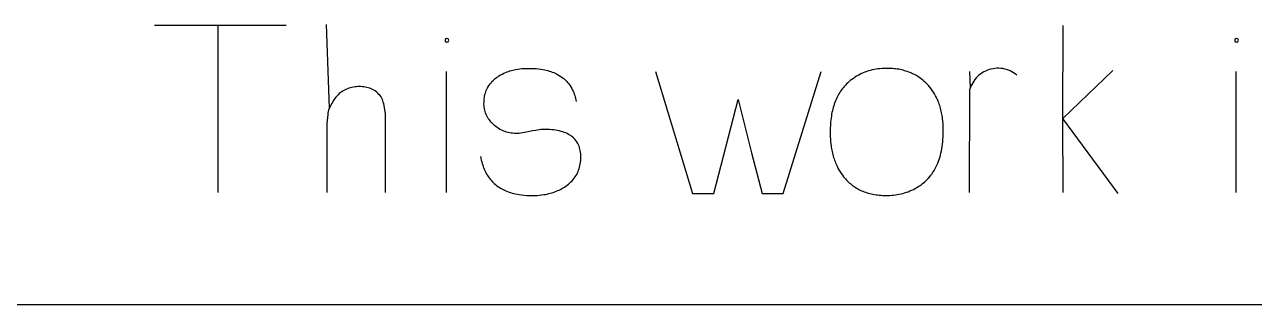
# Model space of a CAD drawing. Extents: x -180 to 180, y -173 to 173.
# Drawn here: x 0.9 to 22.9, y -173 to -168 of the extents above; entities that cross this region are included whole.
import ezdxf

# ---------------------------------------------------------------- set-up
doc = ezdxf.new("R2010")
doc.units = 0
doc.header["$MEASUREMENT"] = 0
doc.layers.get('0').update_dxf_attribs({"linetype": 'CONTINUOUS'})

msp = doc.modelspace()

# ---------------------------------------------------------------- linework, layer by layer
for p, q in [((4.36, -168.018), (3.219, -168.018)), ((5.576, -168.018), (4.36, -168.018)), ((4.36, -171), (4.36, -168.018)), ((6.352, -169.495), (6.301, -168)), ((19.473, -169.678), (19.478, -168.018)), ((8.446, -168.246), (8.422, -168.265)), ((8.422, -168.265), (8.422, -168.295)), ((8.422, -168.295), (8.446, -168.314)), ((8.475, -168.253), (8.446, -168.246)), ((8.446, -168.314), (8.475, -168.307)), ((8.488, -168.28), (8.475, -168.253)), ((8.475, -168.307), (8.488, -168.28)), ((22.573, -168.246), (22.549, -168.265)), ((22.549, -168.265), (22.549, -168.295)), ((22.549, -168.295), (22.573, -168.314)), ((22.603, -168.253), (22.573, -168.246)), ((22.573, -168.314), (22.603, -168.307)), ((22.616, -168.28), (22.603, -168.253)), ((22.603, -168.307), (22.616, -168.28)), ((8.443, -171), (8.443, -168.839)), ((9.297, -168.982), (9.318, -168.965)), ((9.318, -168.965), (9.34, -168.948)), ((9.34, -168.948), (9.363, -168.931)), ((9.363, -168.931), (9.384, -168.917)), ((9.384, -168.917), (9.412, -168.9)), ((9.412, -168.9), (9.441, -168.885)), ((9.441, -168.885), (9.471, -168.87)), ((9.471, -168.87), (9.501, -168.856)), ((9.501, -168.856), (9.533, -168.844)), ((9.533, -168.844), (9.557, -168.835)), ((9.557, -168.835), (9.581, -168.827)), ((9.581, -168.827), (9.606, -168.82)), ((9.606, -168.82), (9.632, -168.814)), ((9.632, -168.814), (9.658, -168.808)), ((9.658, -168.808), (9.684, -168.802)), ((9.684, -168.802), (9.72, -168.796)), ((9.72, -168.796), (9.757, -168.791)), ((9.757, -168.791), (9.794, -168.787)), ((9.794, -168.787), (9.833, -168.784)), ((9.833, -168.784), (9.872, -168.782)), ((9.872, -168.782), (9.912, -168.782)), ((9.912, -168.782), (9.958, -168.782)), ((9.958, -168.782), (10.004, -168.784)), ((10.004, -168.784), (10.048, -168.787)), ((10.048, -168.787), (10.091, -168.791)), ((10.091, -168.791), (10.132, -168.797)), ((10.132, -168.797), (10.172, -168.803)), ((10.172, -168.803), (10.202, -168.809)), ((10.202, -168.809), (10.23, -168.815)), ((10.23, -168.815), (10.258, -168.822)), ((10.258, -168.822), (10.285, -168.83)), ((10.285, -168.83), (10.312, -168.838)), ((10.312, -168.838), (10.338, -168.848)), ((10.338, -168.848), (10.363, -168.857)), ((10.363, -168.857), (10.387, -168.868)), ((10.387, -168.868), (10.411, -168.879)), ((10.411, -168.879), (10.433, -168.89)), ((10.433, -168.89), (10.463, -168.907)), ((10.463, -168.907), (10.491, -168.925)), ((10.491, -168.925), (10.518, -168.944)), ((10.518, -168.944), (10.543, -168.964)), ((10.543, -168.964), (10.567, -168.986)), ((12.182, -168.836), (12.844, -171.018)), ((14.471, -171.018), (15.146, -168.836)), ((15.724, -168.96), (15.697, -168.98)), ((15.752, -168.941), (15.724, -168.96)), ((15.781, -168.923), (15.752, -168.941)), ((15.81, -168.907), (15.781, -168.923)), ((15.839, -168.891), (15.81, -168.907)), ((15.869, -168.876), (15.839, -168.891)), ((15.9, -168.863), (15.869, -168.876)), ((15.931, -168.85), (15.9, -168.863)), ((15.963, -168.838), (15.931, -168.85)), ((15.995, -168.828), (15.963, -168.838)), ((16.028, -168.819), (15.995, -168.828)), ((16.062, -168.81), (16.028, -168.819)), ((16.096, -168.803), (16.062, -168.81)), ((16.13, -168.797), (16.096, -168.803)), ((16.165, -168.792), (16.13, -168.797)), ((16.201, -168.788), (16.165, -168.792)), ((16.237, -168.785), (16.201, -168.788)), ((16.273, -168.783), (16.237, -168.785)), ((16.31, -168.782), (16.273, -168.783)), ((16.338, -168.782), (16.31, -168.782)), ((16.367, -168.783), (16.338, -168.782)), ((16.396, -168.784), (16.367, -168.783)), ((16.425, -168.786), (16.396, -168.784)), ((16.453, -168.788), (16.425, -168.786)), ((16.481, -168.791), (16.453, -168.788)), ((16.509, -168.795), (16.481, -168.791)), ((16.536, -168.799), (16.509, -168.795)), ((16.562, -168.804), (16.536, -168.799)), ((16.589, -168.81), (16.562, -168.804)), ((16.615, -168.816), (16.589, -168.81)), ((16.64, -168.823), (16.615, -168.816)), ((16.665, -168.83), (16.64, -168.823)), ((16.69, -168.838), (16.665, -168.83)), ((16.714, -168.847), (16.69, -168.838)), ((16.738, -168.856), (16.714, -168.847)), ((16.762, -168.866), (16.738, -168.856)), ((16.785, -168.877), (16.762, -168.866)), ((16.819, -168.894), (16.785, -168.877)), ((16.852, -168.912), (16.819, -168.894)), ((16.884, -168.932), (16.852, -168.912)), ((16.915, -168.953), (16.884, -168.932)), ((16.946, -168.976), (16.915, -168.953)), ((17.801, -168.839), (17.815, -169.134)), ((17.922, -168.954), (17.899, -168.981)), ((17.946, -168.929), (17.922, -168.954)), ((17.972, -168.905), (17.946, -168.929)), ((17.999, -168.883), (17.972, -168.905)), ((18.028, -168.864), (17.999, -168.883)), ((18.058, -168.846), (18.028, -168.864)), ((18.089, -168.83), (18.058, -168.846)), ((18.122, -168.816), (18.089, -168.83)), ((18.155, -168.804), (18.122, -168.816)), ((18.189, -168.795), (18.155, -168.804)), ((18.223, -168.788), (18.189, -168.795)), ((18.258, -168.783), (18.223, -168.788)), ((18.292, -168.781), (18.258, -168.783)), ((18.327, -168.781), (18.292, -168.781)), ((18.362, -168.783), (18.327, -168.781)), ((18.397, -168.787), (18.362, -168.783)), ((18.432, -168.794), (18.397, -168.787)), ((18.465, -168.803), (18.432, -168.794)), ((18.498, -168.815), (18.465, -168.803)), ((18.531, -168.828), (18.498, -168.815)), ((18.562, -168.844), (18.531, -168.828)), ((18.592, -168.861), (18.562, -168.844)), ((18.621, -168.881), (18.592, -168.861)), ((18.649, -168.903), (18.621, -168.881)), ((19.473, -169.678), (20.365, -168.818)), ((22.571, -171), (22.571, -168.839)), ((6.597, -169.184), (6.573, -169.199)), ((6.621, -169.17), (6.597, -169.184)), ((6.646, -169.158), (6.621, -169.17)), ((6.672, -169.147), (6.646, -169.158)), ((6.699, -169.137), (6.672, -169.147)), ((6.726, -169.129), (6.699, -169.137)), ((6.754, -169.122), (6.726, -169.129)), ((6.782, -169.116), (6.754, -169.122)), ((6.809, -169.112), (6.782, -169.116)), ((6.836, -169.109), (6.809, -169.112)), ((6.862, -169.108), (6.836, -169.109)), ((6.888, -169.107), (6.862, -169.108)), ((6.914, -169.108), (6.888, -169.107)), ((6.94, -169.11), (6.914, -169.108)), ((6.967, -169.112), (6.94, -169.11)), ((6.993, -169.116), (6.967, -169.112)), ((7.019, -169.121), (6.993, -169.116)), ((7.045, -169.127), (7.019, -169.121)), ((7.077, -169.136), (7.045, -169.127)), ((7.101, -169.146), (7.077, -169.136)), ((7.124, -169.157), (7.101, -169.146)), ((7.148, -169.17), (7.124, -169.157)), ((7.171, -169.186), (7.148, -169.17)), ((7.193, -169.204), (7.171, -169.186)), ((9.149, -169.2), (9.158, -169.176)), ((9.158, -169.176), (9.169, -169.153)), ((9.169, -169.153), (9.18, -169.13)), ((9.18, -169.13), (9.197, -169.101)), ((9.197, -169.101), (9.211, -169.08)), ((9.211, -169.08), (9.226, -169.059)), ((9.226, -169.059), (9.242, -169.039)), ((9.242, -169.039), (9.259, -169.019)), ((9.259, -169.019), (9.278, -169.001)), ((9.278, -169.001), (9.297, -168.982)), ((10.567, -168.986), (10.59, -169.008)), ((10.59, -169.008), (10.612, -169.032)), ((10.612, -169.032), (10.632, -169.057)), ((10.632, -169.057), (10.651, -169.084)), ((10.651, -169.084), (10.669, -169.111)), ((10.669, -169.111), (10.685, -169.14)), ((10.685, -169.14), (10.701, -169.169)), ((10.701, -169.169), (10.711, -169.192)), ((15.497, -169.188), (15.482, -169.212)), ((15.513, -169.166), (15.497, -169.188)), ((15.53, -169.143), (15.513, -169.166)), ((15.547, -169.122), (15.53, -169.143)), ((15.565, -169.101), (15.547, -169.122)), ((15.584, -169.081), (15.565, -169.101)), ((15.603, -169.061), (15.584, -169.081)), ((15.623, -169.042), (15.603, -169.061)), ((15.643, -169.023), (15.623, -169.042)), ((15.67, -169.001), (15.643, -169.023)), ((15.697, -168.98), (15.67, -169.001)), ((16.975, -168.999), (16.946, -168.976)), ((16.994, -169.016), (16.975, -168.999)), ((17.013, -169.034), (16.994, -169.016)), ((17.032, -169.052), (17.013, -169.034)), ((17.049, -169.07), (17.032, -169.052)), ((17.067, -169.089), (17.049, -169.07)), ((17.092, -169.118), (17.067, -169.089)), ((17.114, -169.147), (17.092, -169.118)), ((17.136, -169.177), (17.114, -169.147)), ((17.157, -169.208), (17.136, -169.177)), ((17.805, -169.167), (17.796, -171)), ((17.815, -169.134), (17.805, -169.167)), ((17.828, -169.101), (17.815, -169.134)), ((17.843, -169.069), (17.828, -169.101)), ((17.859, -169.038), (17.843, -169.069)), ((17.878, -169.009), (17.859, -169.038)), ((17.899, -168.981), (17.878, -169.009)), ((6.404, -169.389), (6.39, -169.414)), ((6.418, -169.365), (6.404, -169.389)), ((6.433, -169.342), (6.418, -169.365)), ((6.447, -169.321), (6.433, -169.342)), ((6.467, -169.295), (6.447, -169.321)), ((6.488, -169.271), (6.467, -169.295)), ((6.506, -169.252), (6.488, -169.271)), ((6.527, -169.234), (6.506, -169.252)), ((6.549, -169.216), (6.527, -169.234)), ((6.573, -169.199), (6.549, -169.216)), ((7.216, -169.224), (7.193, -169.204)), ((7.237, -169.246), (7.216, -169.224)), ((7.257, -169.268), (7.237, -169.246)), ((7.274, -169.293), (7.257, -169.268)), ((7.287, -169.315), (7.274, -169.293)), ((7.298, -169.338), (7.287, -169.315)), ((7.308, -169.363), (7.298, -169.338)), ((7.315, -169.388), (7.308, -169.363)), ((7.322, -169.415), (7.315, -169.388)), ((9.116, -169.419), (9.117, -169.385)), ((9.117, -169.385), (9.118, -169.357)), ((9.118, -169.357), (9.12, -169.329)), ((9.12, -169.329), (9.124, -169.302)), ((9.124, -169.302), (9.128, -169.276)), ((9.128, -169.276), (9.134, -169.25)), ((9.134, -169.25), (9.141, -169.225)), ((9.141, -169.225), (9.149, -169.2)), ((10.711, -169.192), (10.721, -169.216)), ((10.721, -169.216), (10.73, -169.241)), ((10.73, -169.241), (10.739, -169.266)), ((10.739, -169.266), (10.746, -169.292)), ((10.746, -169.292), (10.753, -169.318)), ((10.753, -169.318), (10.759, -169.345)), ((10.759, -169.345), (10.765, -169.373)), ((13.226, -171.018), (13.663, -169.338)), ((13.663, -169.338), (13.902, -170.289)), ((15.393, -169.392), (15.383, -169.421)), ((15.404, -169.365), (15.393, -169.392)), ((15.415, -169.338), (15.404, -169.365)), ((15.427, -169.311), (15.415, -169.338)), ((15.44, -169.286), (15.427, -169.311)), ((15.453, -169.26), (15.44, -169.286)), ((15.467, -169.236), (15.453, -169.26)), ((15.482, -169.212), (15.467, -169.236)), ((17.176, -169.239), (17.157, -169.208)), ((17.195, -169.271), (17.176, -169.239)), ((17.212, -169.305), (17.195, -169.271)), ((17.228, -169.339), (17.212, -169.305)), ((17.243, -169.373), (17.228, -169.339)), ((17.252, -169.397), (17.243, -169.373)), ((17.261, -169.421), (17.252, -169.397)), ((6.311, -169.77), (6.326, -169.605)), ((6.326, -169.605), (6.329, -169.58)), ((6.329, -169.58), (6.335, -169.55)), ((6.335, -169.55), (6.343, -169.522)), ((6.343, -169.522), (6.352, -169.495)), ((6.363, -169.469), (6.352, -169.495)), ((6.376, -169.441), (6.363, -169.469)), ((6.39, -169.414), (6.376, -169.441)), ((7.355, -169.591), (7.322, -169.415)), ((7.355, -171), (7.355, -169.591)), ((9.118, -169.447), (9.116, -169.419)), ((9.121, -169.474), (9.118, -169.447)), ((9.125, -169.501), (9.121, -169.474)), ((9.13, -169.528), (9.125, -169.501)), ((9.137, -169.554), (9.13, -169.528)), ((9.146, -169.579), (9.137, -169.554)), ((9.156, -169.604), (9.146, -169.579)), ((9.167, -169.628), (9.156, -169.604)), ((9.179, -169.652), (9.167, -169.628)), ((15.336, -169.603), (15.331, -169.636)), ((15.342, -169.571), (15.336, -169.603)), ((15.349, -169.54), (15.342, -169.571)), ((15.357, -169.509), (15.349, -169.54)), ((15.365, -169.479), (15.357, -169.509)), ((15.374, -169.45), (15.365, -169.479)), ((15.383, -169.421), (15.374, -169.45)), ((17.269, -169.446), (17.261, -169.421)), ((17.277, -169.47), (17.269, -169.446)), ((17.284, -169.496), (17.277, -169.47)), ((17.291, -169.521), (17.284, -169.496)), ((17.298, -169.547), (17.291, -169.521)), ((17.303, -169.574), (17.298, -169.547)), ((17.309, -169.6), (17.303, -169.574)), ((17.313, -169.627), (17.309, -169.6)), ((17.318, -169.655), (17.313, -169.627)), ((6.31, -171), (6.311, -169.77)), ((9.193, -169.675), (9.179, -169.652)), ((9.209, -169.698), (9.193, -169.675)), ((9.226, -169.72), (9.209, -169.698)), ((9.244, -169.742), (9.226, -169.72)), ((9.263, -169.762), (9.244, -169.742)), ((9.284, -169.783), (9.263, -169.762)), ((9.306, -169.802), (9.284, -169.783)), ((9.328, -169.82), (9.306, -169.802)), ((9.35, -169.837), (9.328, -169.82)), ((9.373, -169.852), (9.35, -169.837)), ((15.311, -169.844), (15.31, -169.881)), ((15.313, -169.808), (15.311, -169.844)), ((15.315, -169.772), (15.313, -169.808)), ((15.318, -169.737), (15.315, -169.772)), ((15.321, -169.703), (15.318, -169.737)), ((15.326, -169.669), (15.321, -169.703)), ((15.331, -169.636), (15.326, -169.669)), ((17.322, -169.682), (17.318, -169.655)), ((17.325, -169.711), (17.322, -169.682)), ((17.328, -169.739), (17.325, -169.711)), ((17.33, -169.768), (17.328, -169.739)), ((17.332, -169.797), (17.33, -169.768)), ((17.333, -169.827), (17.332, -169.797)), ((17.334, -169.857), (17.333, -169.827)), ((19.478, -171), (19.473, -169.678)), ((20.464, -171.018), (19.473, -169.678)), ((9.396, -169.867), (9.373, -169.852)), ((9.42, -169.88), (9.396, -169.867)), ((9.445, -169.892), (9.42, -169.88)), ((9.469, -169.902), (9.445, -169.892)), ((9.495, -169.912), (9.469, -169.902)), ((9.521, -169.92), (9.495, -169.912)), ((9.547, -169.927), (9.521, -169.92)), ((9.574, -169.933), (9.547, -169.927)), ((9.601, -169.938), (9.574, -169.933)), ((9.629, -169.942), (9.601, -169.938)), ((9.657, -169.944), (9.629, -169.942)), ((9.686, -169.945), (9.657, -169.944)), ((9.717, -169.945), (9.686, -169.945)), ((9.748, -169.943), (9.717, -169.945)), ((9.775, -169.94), (9.748, -169.943)), ((9.805, -169.936), (9.775, -169.94)), ((9.837, -169.931), (9.805, -169.936)), ((9.871, -169.925), (9.837, -169.931)), ((9.908, -169.918), (9.871, -169.925)), ((9.986, -169.901), (9.908, -169.918)), ((10.041, -169.89), (9.986, -169.901)), ((10.074, -169.884), (10.041, -169.89)), ((10.104, -169.88), (10.074, -169.884)), ((10.133, -169.876), (10.104, -169.88)), ((10.158, -169.874), (10.133, -169.876)), ((10.187, -169.873), (10.158, -169.874)), ((10.213, -169.873), (10.187, -169.873)), ((10.253, -169.874), (10.213, -169.873)), ((10.291, -169.876), (10.253, -169.874)), ((10.328, -169.879), (10.291, -169.876)), ((10.364, -169.883), (10.328, -169.879)), ((10.399, -169.887), (10.364, -169.883)), ((10.432, -169.893), (10.399, -169.887)), ((10.464, -169.9), (10.432, -169.893)), ((10.495, -169.908), (10.464, -169.9)), ((10.525, -169.916), (10.495, -169.908)), ((10.553, -169.926), (10.525, -169.916)), ((10.58, -169.937), (10.553, -169.926)), ((10.606, -169.948), (10.58, -169.937)), ((10.63, -169.961), (10.606, -169.948)), ((10.653, -169.974), (10.63, -169.961)), ((10.675, -169.989), (10.653, -169.974)), ((10.695, -170.004), (10.675, -169.989)), ((10.719, -170.025), (10.695, -170.004)), ((10.741, -170.047), (10.719, -170.025)), ((10.761, -170.071), (10.741, -170.047)), ((15.31, -169.881), (15.31, -169.918)), ((15.31, -169.918), (15.31, -169.95)), ((15.31, -169.95), (15.311, -169.981)), ((15.311, -169.981), (15.312, -170.012)), ((15.312, -170.012), (15.314, -170.042)), ((15.314, -170.042), (15.316, -170.072)), ((17.324, -170.092), (17.328, -170.048)), ((17.328, -170.048), (17.331, -170.004)), ((17.331, -170.004), (17.333, -169.958)), ((17.333, -169.958), (17.334, -169.911)), ((17.334, -169.911), (17.334, -169.857)), ((10.779, -170.096), (10.761, -170.071)), ((10.795, -170.123), (10.779, -170.096)), ((10.808, -170.151), (10.795, -170.123)), ((10.818, -170.175), (10.808, -170.151)), ((10.826, -170.199), (10.818, -170.175)), ((10.833, -170.225), (10.826, -170.199)), ((10.839, -170.252), (10.833, -170.225)), ((10.844, -170.279), (10.839, -170.252)), ((10.847, -170.308), (10.844, -170.279)), ((13.902, -170.289), (14.091, -171.018)), ((15.316, -170.072), (15.318, -170.101)), ((15.318, -170.101), (15.322, -170.13)), ((15.322, -170.13), (15.325, -170.159)), ((15.325, -170.159), (15.329, -170.188)), ((15.329, -170.188), (15.334, -170.216)), ((15.334, -170.216), (15.339, -170.243)), ((15.339, -170.243), (15.345, -170.27)), ((15.345, -170.27), (15.351, -170.297)), ((17.291, -170.297), (17.299, -170.258)), ((17.299, -170.258), (17.307, -170.218)), ((17.307, -170.218), (17.314, -170.177)), ((17.314, -170.177), (17.319, -170.135)), ((17.319, -170.135), (17.324, -170.092)), ((9.055, -170.356), (9.061, -170.389)), ((9.061, -170.389), (9.068, -170.42)), ((9.068, -170.42), (9.076, -170.451)), ((9.076, -170.451), (9.084, -170.481)), ((9.084, -170.481), (9.094, -170.51)), ((10.834, -170.517), (10.84, -170.489)), ((10.84, -170.489), (10.844, -170.46)), ((10.844, -170.46), (10.847, -170.43)), ((10.849, -170.337), (10.847, -170.308)), ((10.847, -170.43), (10.849, -170.399)), ((10.85, -170.368), (10.849, -170.337)), ((10.849, -170.399), (10.85, -170.368)), ((15.351, -170.297), (15.357, -170.323)), ((15.357, -170.323), (15.364, -170.349)), ((15.364, -170.349), (15.372, -170.375)), ((15.372, -170.375), (15.38, -170.4)), ((15.38, -170.4), (15.388, -170.425)), ((15.388, -170.425), (15.397, -170.449)), ((15.397, -170.449), (15.407, -170.473)), ((15.407, -170.473), (15.417, -170.496)), ((15.417, -170.496), (15.433, -170.531)), ((17.219, -170.511), (17.233, -170.477)), ((17.233, -170.477), (17.247, -170.443)), ((17.247, -170.443), (17.259, -170.408)), ((17.259, -170.408), (17.271, -170.372)), ((17.271, -170.372), (17.281, -170.335)), ((17.281, -170.335), (17.291, -170.297)), ((9.094, -170.51), (9.103, -170.539)), ((9.103, -170.539), (9.114, -170.567)), ((9.114, -170.567), (9.126, -170.594)), ((9.126, -170.594), (9.138, -170.62)), ((9.138, -170.62), (9.151, -170.645)), ((9.151, -170.645), (9.164, -170.67)), ((9.164, -170.67), (9.178, -170.694)), ((9.178, -170.694), (9.194, -170.717)), ((9.194, -170.717), (9.209, -170.739)), ((10.73, -170.746), (10.746, -170.723)), ((10.746, -170.723), (10.761, -170.7)), ((10.761, -170.7), (10.775, -170.676)), ((10.775, -170.676), (10.788, -170.651)), ((10.788, -170.651), (10.8, -170.626)), ((10.8, -170.626), (10.81, -170.6)), ((10.81, -170.6), (10.82, -170.573)), ((10.82, -170.573), (10.827, -170.545)), ((10.827, -170.545), (10.834, -170.517)), ((15.433, -170.531), (15.449, -170.565)), ((15.449, -170.565), (15.467, -170.597)), ((15.467, -170.597), (15.487, -170.629)), ((15.487, -170.629), (15.507, -170.66)), ((15.507, -170.66), (15.528, -170.69)), ((15.528, -170.69), (15.55, -170.719)), ((15.55, -170.719), (15.567, -170.739)), ((17.075, -170.736), (17.097, -170.71)), ((17.097, -170.71), (17.113, -170.69)), ((17.113, -170.69), (17.128, -170.67)), ((17.128, -170.67), (17.142, -170.648)), ((17.142, -170.648), (17.156, -170.627)), ((17.156, -170.627), (17.17, -170.605)), ((17.17, -170.605), (17.183, -170.582)), ((17.183, -170.582), (17.196, -170.559)), ((17.196, -170.559), (17.207, -170.535)), ((17.207, -170.535), (17.219, -170.511)), ((9.209, -170.739), (9.226, -170.761)), ((9.226, -170.761), (9.243, -170.782)), ((9.243, -170.782), (9.261, -170.802)), ((9.261, -170.802), (9.28, -170.821)), ((9.28, -170.821), (9.3, -170.84)), ((9.3, -170.84), (9.32, -170.857)), ((9.32, -170.857), (9.341, -170.874)), ((9.341, -170.874), (9.363, -170.891)), ((9.363, -170.891), (9.385, -170.906)), ((9.385, -170.906), (9.409, -170.921)), ((9.409, -170.921), (9.433, -170.935)), ((9.433, -170.935), (9.457, -170.948)), ((9.457, -170.948), (9.483, -170.96)), ((10.46, -170.956), (10.484, -170.944)), ((10.484, -170.944), (10.509, -170.931)), ((10.509, -170.931), (10.532, -170.917)), ((10.532, -170.917), (10.556, -170.903)), ((10.556, -170.903), (10.579, -170.887)), ((10.579, -170.887), (10.605, -170.869)), ((10.605, -170.869), (10.628, -170.85)), ((10.628, -170.85), (10.651, -170.83)), ((10.651, -170.83), (10.673, -170.81)), ((10.673, -170.81), (10.693, -170.79)), ((10.693, -170.79), (10.712, -170.768)), ((10.712, -170.768), (10.73, -170.746)), ((15.567, -170.739), (15.584, -170.759)), ((15.584, -170.759), (15.601, -170.778)), ((15.601, -170.778), (15.62, -170.796)), ((15.62, -170.796), (15.638, -170.814)), ((15.638, -170.814), (15.657, -170.831)), ((15.657, -170.831), (15.677, -170.848)), ((15.677, -170.848), (15.696, -170.864)), ((15.696, -170.864), (15.717, -170.879)), ((15.717, -170.879), (15.738, -170.894)), ((15.738, -170.894), (15.759, -170.908)), ((15.759, -170.908), (15.78, -170.921)), ((15.78, -170.921), (15.803, -170.934)), ((15.803, -170.934), (15.825, -170.946)), ((15.825, -170.946), (15.848, -170.957)), ((16.768, -170.96), (16.798, -170.945)), ((16.798, -170.945), (16.829, -170.93)), ((16.829, -170.93), (16.851, -170.917)), ((16.851, -170.917), (16.874, -170.904)), ((16.874, -170.904), (16.896, -170.89)), ((16.896, -170.89), (16.917, -170.876)), ((16.917, -170.876), (16.938, -170.861)), ((16.938, -170.861), (16.958, -170.846)), ((16.958, -170.846), (16.978, -170.83)), ((16.978, -170.83), (17.004, -170.808)), ((17.004, -170.808), (17.029, -170.785)), ((17.029, -170.785), (17.052, -170.761)), ((17.052, -170.761), (17.075, -170.736)), ((9.483, -170.96), (9.509, -170.972)), ((9.509, -170.972), (9.536, -170.983)), ((9.536, -170.983), (9.564, -170.993)), ((9.564, -170.993), (9.592, -171.002)), ((9.592, -171.002), (9.621, -171.011)), ((9.621, -171.011), (9.651, -171.019)), ((9.651, -171.019), (9.682, -171.026)), ((9.682, -171.026), (9.713, -171.032)), ((9.713, -171.032), (9.745, -171.037)), ((9.745, -171.037), (9.789, -171.044)), ((9.789, -171.044), (9.835, -171.048)), ((9.835, -171.048), (9.882, -171.052)), ((9.882, -171.052), (9.929, -171.054)), ((9.929, -171.054), (9.979, -171.055)), ((9.979, -171.055), (10.022, -171.054)), ((10.022, -171.054), (10.065, -171.052)), ((10.065, -171.052), (10.106, -171.049)), ((10.106, -171.049), (10.147, -171.044)), ((10.147, -171.044), (10.187, -171.039)), ((10.187, -171.039), (10.216, -171.034)), ((10.216, -171.034), (10.245, -171.028)), ((10.245, -171.028), (10.274, -171.021)), ((10.274, -171.021), (10.302, -171.014)), ((10.302, -171.014), (10.329, -171.006)), ((10.329, -171.006), (10.356, -170.998)), ((10.356, -170.998), (10.383, -170.988)), ((10.383, -170.988), (10.409, -170.978)), ((10.409, -170.978), (10.435, -170.967)), ((10.435, -170.967), (10.46, -170.956)), ((12.844, -171.018), (13.226, -171.018)), ((14.091, -171.018), (14.471, -171.018)), ((15.848, -170.957), (15.872, -170.968)), ((15.872, -170.968), (15.895, -170.978)), ((15.895, -170.978), (15.92, -170.988)), ((15.92, -170.988), (15.945, -170.997)), ((15.945, -170.997), (15.97, -171.005)), ((15.97, -171.005), (15.996, -171.012)), ((15.996, -171.012), (16.022, -171.019)), ((16.022, -171.019), (16.048, -171.026)), ((16.048, -171.026), (16.075, -171.032)), ((16.075, -171.032), (16.103, -171.037)), ((16.103, -171.037), (16.131, -171.041)), ((16.131, -171.041), (16.159, -171.045)), ((16.159, -171.045), (16.188, -171.048)), ((16.188, -171.048), (16.217, -171.051)), ((16.217, -171.051), (16.247, -171.053)), ((16.247, -171.053), (16.277, -171.054)), ((16.277, -171.054), (16.307, -171.054)), ((16.307, -171.054), (16.34, -171.054)), ((16.34, -171.054), (16.375, -171.053)), ((16.375, -171.053), (16.41, -171.051)), ((16.41, -171.051), (16.444, -171.048)), ((16.444, -171.048), (16.478, -171.044)), ((16.478, -171.044), (16.511, -171.039)), ((16.511, -171.039), (16.544, -171.033)), ((16.544, -171.033), (16.577, -171.025)), ((16.577, -171.025), (16.61, -171.017)), ((16.61, -171.017), (16.642, -171.008)), ((16.642, -171.008), (16.674, -170.997)), ((16.674, -170.997), (16.705, -170.986)), ((16.705, -170.986), (16.737, -170.973)), ((16.737, -170.973), (16.768, -170.96)), ((-179.908, -173), (179.908, -173))]:
    msp.add_line(p, q)

doc.saveas('drawing.dxf')
